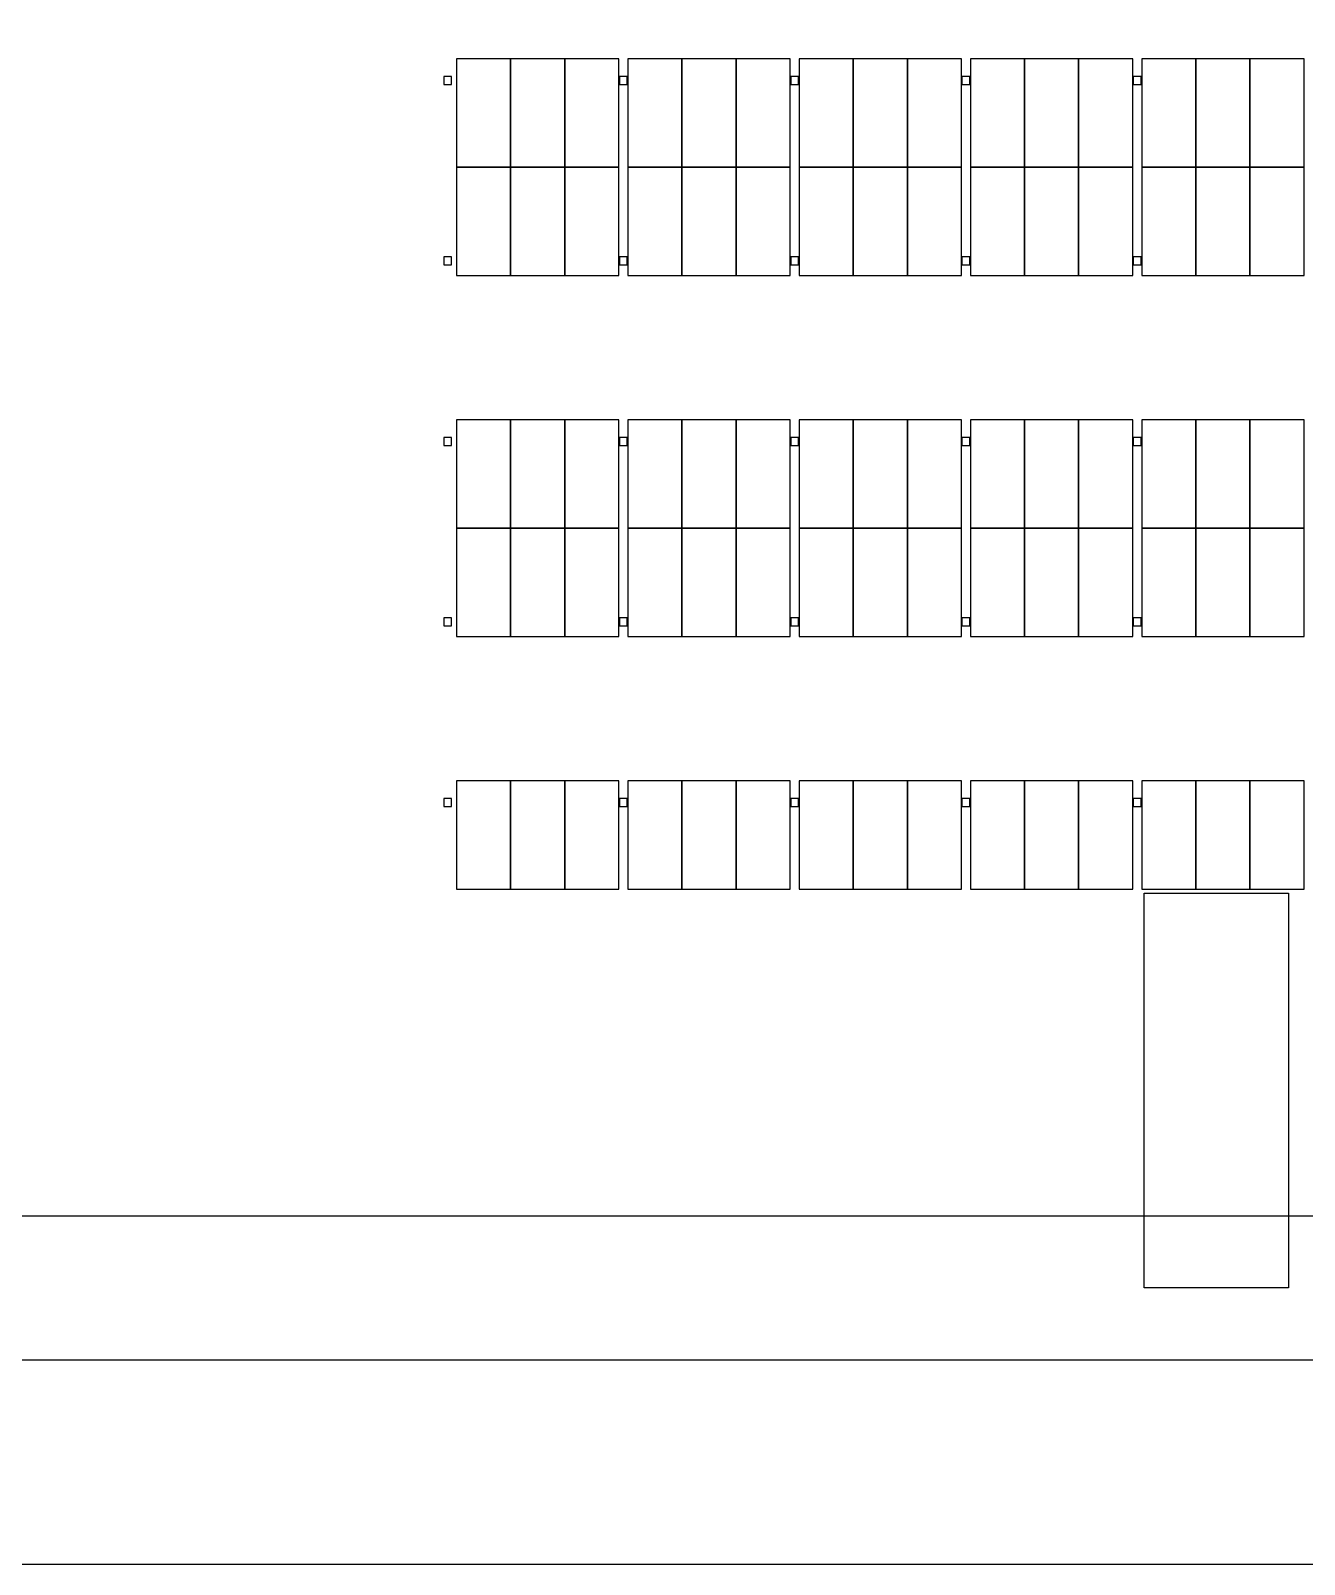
# Model space of a CAD drawing. Header units: metres. Extents: x 0 to 360, y -12 to 495.
# Drawn here: x 235.9 to 300.5, y 0 to 77.7 of the extents above; entities that cross this region are included whole.
import ezdxf

# ---------------------------------------------------------------- set-up
doc = ezdxf.new("R2010")
doc.units = ezdxf.units.M
for name, color, linetype in [('ASSUMED_BOUNDARY', 7, 'CONTINUOUS'), ('IFCCOLUMN', 7, 'CONTINUOUS'), ('PARKING_L1', 7, 'CONTINUOUS'), ('PARKING_L2', 7, 'CONTINUOUS'), ('PARKING_L3', 7, 'CONTINUOUS'), ('PARKING_L4', 7, 'CONTINUOUS'), ('PARKING_L5', 7, 'CONTINUOUS'), ('SITE_ROADS', 7, 'CONTINUOUS')]:
    doc.layers.add(name, color=color, linetype=linetype)

msp = doc.modelspace()

# ---------------------------------------------------------------- linework, layer by layer
at = {"layer": 'ASSUMED_BOUNDARY'}
msp.add_lwpolyline([(0, 0), (360, 0), (360, 495), (0, 495)], close=True, dxfattribs=at)
at = {"layer": 'IFCCOLUMN'}
for points in [[(256.85, 74.976), (257.25, 74.976), (257.25, 75.376), (256.85, 75.376)], [(256.85, 74.976), (257.25, 74.976), (257.25, 75.376), (256.85, 75.376)], [(256.85, 74.976), (257.25, 74.976), (257.25, 75.376), (256.85, 75.376)], [(256.85, 74.976), (257.25, 74.976), (257.25, 75.376), (256.85, 75.376)], [(265.7546, 74.976), (266.1546, 74.976), (266.1546, 75.376), (265.7546, 75.376)], [(265.7546, 74.976), (266.1546, 74.976), (266.1546, 75.376), (265.7546, 75.376)], [(265.7546, 74.976), (266.1546, 74.976), (266.1546, 75.376), (265.7546, 75.376)], [(265.7546, 74.976), (266.1546, 74.976), (266.1546, 75.376), (265.7546, 75.376)], [(274.4342, 74.976), (274.8342, 74.976), (274.8342, 75.376), (274.4342, 75.376)], [(274.4342, 74.976), (274.8342, 74.976), (274.8342, 75.376), (274.4342, 75.376)], [(274.4342, 74.976), (274.8342, 74.976), (274.8342, 75.376), (274.4342, 75.376)], [(274.4342, 74.976), (274.8342, 74.976), (274.8342, 75.376), (274.4342, 75.376)], [(283.1138, 74.976), (283.5138, 74.976), (283.5138, 75.376), (283.1138, 75.376)], [(283.1138, 74.976), (283.5138, 74.976), (283.5138, 75.376), (283.1138, 75.376)], [(283.1138, 74.976), (283.5138, 74.976), (283.5138, 75.376), (283.1138, 75.376)], [(283.1138, 74.976), (283.5138, 74.976), (283.5138, 75.376), (283.1138, 75.376)], [(291.7934, 74.976), (292.1934, 74.976), (292.1934, 75.376), (291.7934, 75.376)], [(291.7934, 74.976), (292.1934, 74.976), (292.1934, 75.376), (291.7934, 75.376)], [(291.7934, 74.976), (292.1934, 74.976), (292.1934, 75.376), (291.7934, 75.376)], [(291.7934, 74.976), (292.1934, 74.976), (292.1934, 75.376), (291.7934, 75.376)], [(256.85, 65.832), (257.25, 65.832), (257.25, 66.232), (256.85, 66.232)], [(256.85, 65.832), (257.25, 65.832), (257.25, 66.232), (256.85, 66.232)], [(256.85, 65.832), (257.25, 65.832), (257.25, 66.232), (256.85, 66.232)], [(256.85, 65.832), (257.25, 65.832), (257.25, 66.232), (256.85, 66.232)], [(265.7546, 65.832), (266.1546, 65.832), (266.1546, 66.232), (265.7546, 66.232)], [(265.7546, 65.832), (266.1546, 65.832), (266.1546, 66.232), (265.7546, 66.232)], [(265.7546, 65.832), (266.1546, 65.832), (266.1546, 66.232), (265.7546, 66.232)], [(265.7546, 65.832), (266.1546, 65.832), (266.1546, 66.232), (265.7546, 66.232)], [(274.4342, 65.832), (274.8342, 65.832), (274.8342, 66.232), (274.4342, 66.232)], [(274.4342, 65.832), (274.8342, 65.832), (274.8342, 66.232), (274.4342, 66.232)], [(274.4342, 65.832), (274.8342, 65.832), (274.8342, 66.232), (274.4342, 66.232)], [(274.4342, 65.832), (274.8342, 65.832), (274.8342, 66.232), (274.4342, 66.232)], [(283.1138, 65.832), (283.5138, 65.832), (283.5138, 66.232), (283.1138, 66.232)], [(283.1138, 65.832), (283.5138, 65.832), (283.5138, 66.232), (283.1138, 66.232)], [(283.1138, 65.832), (283.5138, 65.832), (283.5138, 66.232), (283.1138, 66.232)], [(283.1138, 65.832), (283.5138, 65.832), (283.5138, 66.232), (283.1138, 66.232)], [(291.7934, 65.832), (292.1934, 65.832), (292.1934, 66.232), (291.7934, 66.232)], [(291.7934, 65.832), (292.1934, 65.832), (292.1934, 66.232), (291.7934, 66.232)], [(291.7934, 65.832), (292.1934, 65.832), (292.1934, 66.232), (291.7934, 66.232)], [(291.7934, 65.832), (292.1934, 65.832), (292.1934, 66.232), (291.7934, 66.232)], [(256.85, 56.688), (257.25, 56.688), (257.25, 57.088), (256.85, 57.088)], [(256.85, 56.688), (257.25, 56.688), (257.25, 57.088), (256.85, 57.088)], [(256.85, 56.688), (257.25, 56.688), (257.25, 57.088), (256.85, 57.088)], [(256.85, 56.688), (257.25, 56.688), (257.25, 57.088), (256.85, 57.088)], [(265.7546, 56.688), (266.1546, 56.688), (266.1546, 57.088), (265.7546, 57.088)], [(265.7546, 56.688), (266.1546, 56.688), (266.1546, 57.088), (265.7546, 57.088)], [(265.7546, 56.688), (266.1546, 56.688), (266.1546, 57.088), (265.7546, 57.088)], [(265.7546, 56.688), (266.1546, 56.688), (266.1546, 57.088), (265.7546, 57.088)], [(274.4342, 56.688), (274.8342, 56.688), (274.8342, 57.088), (274.4342, 57.088)], [(274.4342, 56.688), (274.8342, 56.688), (274.8342, 57.088), (274.4342, 57.088)], [(274.4342, 56.688), (274.8342, 56.688), (274.8342, 57.088), (274.4342, 57.088)], [(274.4342, 56.688), (274.8342, 56.688), (274.8342, 57.088), (274.4342, 57.088)], [(283.1138, 56.688), (283.5138, 56.688), (283.5138, 57.088), (283.1138, 57.088)], [(283.1138, 56.688), (283.5138, 56.688), (283.5138, 57.088), (283.1138, 57.088)], [(283.1138, 56.688), (283.5138, 56.688), (283.5138, 57.088), (283.1138, 57.088)], [(283.1138, 56.688), (283.5138, 56.688), (283.5138, 57.088), (283.1138, 57.088)], [(291.7934, 56.688), (292.1934, 56.688), (292.1934, 57.088), (291.7934, 57.088)], [(291.7934, 56.688), (292.1934, 56.688), (292.1934, 57.088), (291.7934, 57.088)], [(291.7934, 56.688), (292.1934, 56.688), (292.1934, 57.088), (291.7934, 57.088)], [(291.7934, 56.688), (292.1934, 56.688), (292.1934, 57.088), (291.7934, 57.088)], [(256.85, 47.544), (257.25, 47.544), (257.25, 47.944), (256.85, 47.944)], [(256.85, 47.544), (257.25, 47.544), (257.25, 47.944), (256.85, 47.944)], [(256.85, 47.544), (257.25, 47.544), (257.25, 47.944), (256.85, 47.944)], [(256.85, 47.544), (257.25, 47.544), (257.25, 47.944), (256.85, 47.944)], [(265.7546, 47.544), (266.1546, 47.544), (266.1546, 47.944), (265.7546, 47.944)], [(265.7546, 47.544), (266.1546, 47.544), (266.1546, 47.944), (265.7546, 47.944)], [(265.7546, 47.544), (266.1546, 47.544), (266.1546, 47.944), (265.7546, 47.944)], [(265.7546, 47.544), (266.1546, 47.544), (266.1546, 47.944), (265.7546, 47.944)], [(274.4342, 47.544), (274.8342, 47.544), (274.8342, 47.944), (274.4342, 47.944)], [(274.4342, 47.544), (274.8342, 47.544), (274.8342, 47.944), (274.4342, 47.944)], [(274.4342, 47.544), (274.8342, 47.544), (274.8342, 47.944), (274.4342, 47.944)], [(274.4342, 47.544), (274.8342, 47.544), (274.8342, 47.944), (274.4342, 47.944)], [(283.1138, 47.544), (283.5138, 47.544), (283.5138, 47.944), (283.1138, 47.944)], [(283.1138, 47.544), (283.5138, 47.544), (283.5138, 47.944), (283.1138, 47.944)], [(283.1138, 47.544), (283.5138, 47.544), (283.5138, 47.944), (283.1138, 47.944)], [(283.1138, 47.544), (283.5138, 47.544), (283.5138, 47.944), (283.1138, 47.944)], [(291.7934, 47.544), (292.1934, 47.544), (292.1934, 47.944), (291.7934, 47.944)], [(291.7934, 47.544), (292.1934, 47.544), (292.1934, 47.944), (291.7934, 47.944)], [(291.7934, 47.544), (292.1934, 47.544), (292.1934, 47.944), (291.7934, 47.944)], [(291.7934, 47.544), (292.1934, 47.544), (292.1934, 47.944), (291.7934, 47.944)], [(256.85, 38.4), (257.25, 38.4), (257.25, 38.8), (256.85, 38.8)], [(256.85, 38.4), (257.25, 38.4), (257.25, 38.8), (256.85, 38.8)], [(256.85, 38.4), (257.25, 38.4), (257.25, 38.8), (256.85, 38.8)], [(256.85, 38.4), (257.25, 38.4), (257.25, 38.8), (256.85, 38.8)], [(265.7546, 38.4), (266.1546, 38.4), (266.1546, 38.8), (265.7546, 38.8)], [(265.7546, 38.4), (266.1546, 38.4), (266.1546, 38.8), (265.7546, 38.8)], [(265.7546, 38.4), (266.1546, 38.4), (266.1546, 38.8), (265.7546, 38.8)], [(265.7546, 38.4), (266.1546, 38.4), (266.1546, 38.8), (265.7546, 38.8)], [(274.4342, 38.4), (274.8342, 38.4), (274.8342, 38.8), (274.4342, 38.8)], [(274.4342, 38.4), (274.8342, 38.4), (274.8342, 38.8), (274.4342, 38.8)], [(274.4342, 38.4), (274.8342, 38.4), (274.8342, 38.8), (274.4342, 38.8)], [(274.4342, 38.4), (274.8342, 38.4), (274.8342, 38.8), (274.4342, 38.8)], [(283.1138, 38.4), (283.5138, 38.4), (283.5138, 38.8), (283.1138, 38.8)], [(283.1138, 38.4), (283.5138, 38.4), (283.5138, 38.8), (283.1138, 38.8)], [(283.1138, 38.4), (283.5138, 38.4), (283.5138, 38.8), (283.1138, 38.8)], [(283.1138, 38.4), (283.5138, 38.4), (283.5138, 38.8), (283.1138, 38.8)], [(291.7934, 38.4), (292.1934, 38.4), (292.1934, 38.8), (291.7934, 38.8)], [(291.7934, 38.4), (292.1934, 38.4), (292.1934, 38.8), (291.7934, 38.8)], [(291.7934, 38.4), (292.1934, 38.4), (292.1934, 38.8), (291.7934, 38.8)], [(291.7934, 38.4), (292.1934, 38.4), (292.1934, 38.8), (291.7934, 38.8)]]:
    msp.add_lwpolyline(points, close=True, dxfattribs=at)
at = {"layer": 'PARKING_L1'}
for points in [[(257.5, 70.776), (260.2432, 70.776), (260.2432, 76.2624), (257.5, 76.2624)], [(260.2432, 70.776), (262.9864, 70.776), (262.9864, 76.2624), (260.2432, 76.2624)], [(262.9864, 70.776), (265.7296, 70.776), (265.7296, 76.2624), (262.9864, 76.2624)], [(266.1796, 70.776), (268.9228, 70.776), (268.9228, 76.2624), (266.1796, 76.2624)], [(268.9228, 70.776), (271.666, 70.776), (271.666, 76.2624), (268.9228, 76.2624)], [(271.666, 70.776), (274.4092, 70.776), (274.4092, 76.2624), (271.666, 76.2624)], [(274.8592, 70.776), (277.6024, 70.776), (277.6024, 76.2624), (274.8592, 76.2624)], [(277.6024, 70.776), (280.3456, 70.776), (280.3456, 76.2624), (277.6024, 76.2624)], [(280.3456, 70.776), (283.0888, 70.776), (283.0888, 76.2624), (280.3456, 76.2624)], [(283.5388, 70.776), (286.282, 70.776), (286.282, 76.2624), (283.5388, 76.2624)], [(286.282, 70.776), (289.0252, 70.776), (289.0252, 76.2624), (286.282, 76.2624)], [(289.0252, 70.776), (291.7684, 70.776), (291.7684, 76.2624), (289.0252, 76.2624)], [(292.2184, 70.776), (294.9616, 70.776), (294.9616, 76.2624), (292.2184, 76.2624)], [(294.9616, 70.776), (297.7048, 70.776), (297.7048, 76.2624), (294.9616, 76.2624)], [(297.7048, 70.776), (300.448, 70.776), (300.448, 76.2624), (297.7048, 76.2624)], [(257.5, 65.2896), (260.2432, 65.2896), (260.2432, 70.776), (257.5, 70.776)], [(260.2432, 65.2896), (262.9864, 65.2896), (262.9864, 70.776), (260.2432, 70.776)], [(262.9864, 65.2896), (265.7296, 65.2896), (265.7296, 70.776), (262.9864, 70.776)], [(266.1796, 65.2896), (268.9228, 65.2896), (268.9228, 70.776), (266.1796, 70.776)], [(268.9228, 65.2896), (271.666, 65.2896), (271.666, 70.776), (268.9228, 70.776)], [(271.666, 65.2896), (274.4092, 65.2896), (274.4092, 70.776), (271.666, 70.776)], [(274.8592, 65.2896), (277.6024, 65.2896), (277.6024, 70.776), (274.8592, 70.776)], [(277.6024, 65.2896), (280.3456, 65.2896), (280.3456, 70.776), (277.6024, 70.776)], [(280.3456, 65.2896), (283.0888, 65.2896), (283.0888, 70.776), (280.3456, 70.776)], [(283.5388, 65.2896), (286.282, 65.2896), (286.282, 70.776), (283.5388, 70.776)], [(286.282, 65.2896), (289.0252, 65.2896), (289.0252, 70.776), (286.282, 70.776)], [(289.0252, 65.2896), (291.7684, 65.2896), (291.7684, 70.776), (289.0252, 70.776)], [(292.2184, 65.2896), (294.9616, 65.2896), (294.9616, 70.776), (292.2184, 70.776)], [(294.9616, 65.2896), (297.7048, 65.2896), (297.7048, 70.776), (294.9616, 70.776)], [(297.7048, 65.2896), (300.448, 65.2896), (300.448, 70.776), (297.7048, 70.776)], [(257.5, 52.488), (260.2432, 52.488), (260.2432, 57.9744), (257.5, 57.9744)], [(260.2432, 52.488), (262.9864, 52.488), (262.9864, 57.9744), (260.2432, 57.9744)], [(262.9864, 52.488), (265.7296, 52.488), (265.7296, 57.9744), (262.9864, 57.9744)], [(266.1796, 52.488), (268.9228, 52.488), (268.9228, 57.9744), (266.1796, 57.9744)], [(268.9228, 52.488), (271.666, 52.488), (271.666, 57.9744), (268.9228, 57.9744)], [(271.666, 52.488), (274.4092, 52.488), (274.4092, 57.9744), (271.666, 57.9744)], [(274.8592, 52.488), (277.6024, 52.488), (277.6024, 57.9744), (274.8592, 57.9744)], [(277.6024, 52.488), (280.3456, 52.488), (280.3456, 57.9744), (277.6024, 57.9744)], [(280.3456, 52.488), (283.0888, 52.488), (283.0888, 57.9744), (280.3456, 57.9744)], [(283.5388, 52.488), (286.282, 52.488), (286.282, 57.9744), (283.5388, 57.9744)], [(286.282, 52.488), (289.0252, 52.488), (289.0252, 57.9744), (286.282, 57.9744)], [(289.0252, 52.488), (291.7684, 52.488), (291.7684, 57.9744), (289.0252, 57.9744)], [(292.2184, 52.488), (294.9616, 52.488), (294.9616, 57.9744), (292.2184, 57.9744)], [(294.9616, 52.488), (297.7048, 52.488), (297.7048, 57.9744), (294.9616, 57.9744)], [(297.7048, 52.488), (300.448, 52.488), (300.448, 57.9744), (297.7048, 57.9744)], [(257.5, 47.0016), (260.2432, 47.0016), (260.2432, 52.488), (257.5, 52.488)], [(260.2432, 47.0016), (262.9864, 47.0016), (262.9864, 52.488), (260.2432, 52.488)], [(262.9864, 47.0016), (265.7296, 47.0016), (265.7296, 52.488), (262.9864, 52.488)], [(266.1796, 47.0016), (268.9228, 47.0016), (268.9228, 52.488), (266.1796, 52.488)], [(268.9228, 47.0016), (271.666, 47.0016), (271.666, 52.488), (268.9228, 52.488)], [(271.666, 47.0016), (274.4092, 47.0016), (274.4092, 52.488), (271.666, 52.488)], [(274.8592, 47.0016), (277.6024, 47.0016), (277.6024, 52.488), (274.8592, 52.488)], [(277.6024, 47.0016), (280.3456, 47.0016), (280.3456, 52.488), (277.6024, 52.488)], [(280.3456, 47.0016), (283.0888, 47.0016), (283.0888, 52.488), (280.3456, 52.488)], [(283.5388, 47.0016), (286.282, 47.0016), (286.282, 52.488), (283.5388, 52.488)], [(286.282, 47.0016), (289.0252, 47.0016), (289.0252, 52.488), (286.282, 52.488)], [(289.0252, 47.0016), (291.7684, 47.0016), (291.7684, 52.488), (289.0252, 52.488)], [(292.2184, 47.0016), (294.9616, 47.0016), (294.9616, 52.488), (292.2184, 52.488)], [(294.9616, 47.0016), (297.7048, 47.0016), (297.7048, 52.488), (294.9616, 52.488)], [(297.7048, 47.0016), (300.448, 47.0016), (300.448, 52.488), (297.7048, 52.488)], [(257.5, 34.2), (260.2432, 34.2), (260.2432, 39.6864), (257.5, 39.6864)], [(260.2432, 34.2), (262.9864, 34.2), (262.9864, 39.6864), (260.2432, 39.6864)], [(262.9864, 34.2), (265.7296, 34.2), (265.7296, 39.6864), (262.9864, 39.6864)], [(266.1796, 34.2), (268.9228, 34.2), (268.9228, 39.6864), (266.1796, 39.6864)], [(268.9228, 34.2), (271.666, 34.2), (271.666, 39.6864), (268.9228, 39.6864)], [(271.666, 34.2), (274.4092, 34.2), (274.4092, 39.6864), (271.666, 39.6864)], [(274.8592, 34.2), (277.6024, 34.2), (277.6024, 39.6864), (274.8592, 39.6864)], [(277.6024, 34.2), (280.3456, 34.2), (280.3456, 39.6864), (277.6024, 39.6864)], [(280.3456, 34.2), (283.0888, 34.2), (283.0888, 39.6864), (280.3456, 39.6864)], [(283.5388, 34.2), (286.282, 34.2), (286.282, 39.6864), (283.5388, 39.6864)], [(286.282, 34.2), (289.0252, 34.2), (289.0252, 39.6864), (286.282, 39.6864)], [(289.0252, 34.2), (291.7684, 34.2), (291.7684, 39.6864), (289.0252, 39.6864)], [(292.2184, 34.2), (294.9616, 34.2), (294.9616, 39.6864), (292.2184, 39.6864)], [(294.9616, 34.2), (297.7048, 34.2), (297.7048, 39.6864), (294.9616, 39.6864)], [(297.7048, 34.2), (300.448, 34.2), (300.448, 39.6864), (297.7048, 39.6864)]]:
    msp.add_lwpolyline(points, close=True, dxfattribs=at)
at = {"layer": 'PARKING_L2'}
for points in [[(257.5, 70.776), (260.2432, 70.776), (260.2432, 76.2624), (257.5, 76.2624)], [(260.2432, 70.776), (262.9864, 70.776), (262.9864, 76.2624), (260.2432, 76.2624)], [(262.9864, 70.776), (265.7296, 70.776), (265.7296, 76.2624), (262.9864, 76.2624)], [(266.1796, 70.776), (268.9228, 70.776), (268.9228, 76.2624), (266.1796, 76.2624)], [(268.9228, 70.776), (271.666, 70.776), (271.666, 76.2624), (268.9228, 76.2624)], [(271.666, 70.776), (274.4092, 70.776), (274.4092, 76.2624), (271.666, 76.2624)], [(274.8592, 70.776), (277.6024, 70.776), (277.6024, 76.2624), (274.8592, 76.2624)], [(277.6024, 70.776), (280.3456, 70.776), (280.3456, 76.2624), (277.6024, 76.2624)], [(280.3456, 70.776), (283.0888, 70.776), (283.0888, 76.2624), (280.3456, 76.2624)], [(283.5388, 70.776), (286.282, 70.776), (286.282, 76.2624), (283.5388, 76.2624)], [(286.282, 70.776), (289.0252, 70.776), (289.0252, 76.2624), (286.282, 76.2624)], [(289.0252, 70.776), (291.7684, 70.776), (291.7684, 76.2624), (289.0252, 76.2624)], [(292.2184, 70.776), (294.9616, 70.776), (294.9616, 76.2624), (292.2184, 76.2624)], [(294.9616, 70.776), (297.7048, 70.776), (297.7048, 76.2624), (294.9616, 76.2624)], [(297.7048, 70.776), (300.448, 70.776), (300.448, 76.2624), (297.7048, 76.2624)], [(257.5, 65.2896), (260.2432, 65.2896), (260.2432, 70.776), (257.5, 70.776)], [(260.2432, 65.2896), (262.9864, 65.2896), (262.9864, 70.776), (260.2432, 70.776)], [(262.9864, 65.2896), (265.7296, 65.2896), (265.7296, 70.776), (262.9864, 70.776)], [(266.1796, 65.2896), (268.9228, 65.2896), (268.9228, 70.776), (266.1796, 70.776)], [(268.9228, 65.2896), (271.666, 65.2896), (271.666, 70.776), (268.9228, 70.776)], [(271.666, 65.2896), (274.4092, 65.2896), (274.4092, 70.776), (271.666, 70.776)], [(274.8592, 65.2896), (277.6024, 65.2896), (277.6024, 70.776), (274.8592, 70.776)], [(277.6024, 65.2896), (280.3456, 65.2896), (280.3456, 70.776), (277.6024, 70.776)], [(280.3456, 65.2896), (283.0888, 65.2896), (283.0888, 70.776), (280.3456, 70.776)], [(283.5388, 65.2896), (286.282, 65.2896), (286.282, 70.776), (283.5388, 70.776)], [(286.282, 65.2896), (289.0252, 65.2896), (289.0252, 70.776), (286.282, 70.776)], [(289.0252, 65.2896), (291.7684, 65.2896), (291.7684, 70.776), (289.0252, 70.776)], [(292.2184, 65.2896), (294.9616, 65.2896), (294.9616, 70.776), (292.2184, 70.776)], [(294.9616, 65.2896), (297.7048, 65.2896), (297.7048, 70.776), (294.9616, 70.776)], [(297.7048, 65.2896), (300.448, 65.2896), (300.448, 70.776), (297.7048, 70.776)], [(257.5, 52.488), (260.2432, 52.488), (260.2432, 57.9744), (257.5, 57.9744)], [(260.2432, 52.488), (262.9864, 52.488), (262.9864, 57.9744), (260.2432, 57.9744)], [(262.9864, 52.488), (265.7296, 52.488), (265.7296, 57.9744), (262.9864, 57.9744)], [(266.1796, 52.488), (268.9228, 52.488), (268.9228, 57.9744), (266.1796, 57.9744)], [(268.9228, 52.488), (271.666, 52.488), (271.666, 57.9744), (268.9228, 57.9744)], [(271.666, 52.488), (274.4092, 52.488), (274.4092, 57.9744), (271.666, 57.9744)], [(274.8592, 52.488), (277.6024, 52.488), (277.6024, 57.9744), (274.8592, 57.9744)], [(277.6024, 52.488), (280.3456, 52.488), (280.3456, 57.9744), (277.6024, 57.9744)], [(280.3456, 52.488), (283.0888, 52.488), (283.0888, 57.9744), (280.3456, 57.9744)], [(283.5388, 52.488), (286.282, 52.488), (286.282, 57.9744), (283.5388, 57.9744)], [(286.282, 52.488), (289.0252, 52.488), (289.0252, 57.9744), (286.282, 57.9744)], [(289.0252, 52.488), (291.7684, 52.488), (291.7684, 57.9744), (289.0252, 57.9744)], [(292.2184, 52.488), (294.9616, 52.488), (294.9616, 57.9744), (292.2184, 57.9744)], [(294.9616, 52.488), (297.7048, 52.488), (297.7048, 57.9744), (294.9616, 57.9744)], [(297.7048, 52.488), (300.448, 52.488), (300.448, 57.9744), (297.7048, 57.9744)], [(257.5, 47.0016), (260.2432, 47.0016), (260.2432, 52.488), (257.5, 52.488)], [(260.2432, 47.0016), (262.9864, 47.0016), (262.9864, 52.488), (260.2432, 52.488)], [(262.9864, 47.0016), (265.7296, 47.0016), (265.7296, 52.488), (262.9864, 52.488)], [(266.1796, 47.0016), (268.9228, 47.0016), (268.9228, 52.488), (266.1796, 52.488)], [(268.9228, 47.0016), (271.666, 47.0016), (271.666, 52.488), (268.9228, 52.488)], [(271.666, 47.0016), (274.4092, 47.0016), (274.4092, 52.488), (271.666, 52.488)], [(274.8592, 47.0016), (277.6024, 47.0016), (277.6024, 52.488), (274.8592, 52.488)], [(277.6024, 47.0016), (280.3456, 47.0016), (280.3456, 52.488), (277.6024, 52.488)], [(280.3456, 47.0016), (283.0888, 47.0016), (283.0888, 52.488), (280.3456, 52.488)], [(283.5388, 47.0016), (286.282, 47.0016), (286.282, 52.488), (283.5388, 52.488)], [(286.282, 47.0016), (289.0252, 47.0016), (289.0252, 52.488), (286.282, 52.488)], [(289.0252, 47.0016), (291.7684, 47.0016), (291.7684, 52.488), (289.0252, 52.488)], [(292.2184, 47.0016), (294.9616, 47.0016), (294.9616, 52.488), (292.2184, 52.488)], [(294.9616, 47.0016), (297.7048, 47.0016), (297.7048, 52.488), (294.9616, 52.488)], [(297.7048, 47.0016), (300.448, 47.0016), (300.448, 52.488), (297.7048, 52.488)], [(257.5, 34.2), (260.2432, 34.2), (260.2432, 39.6864), (257.5, 39.6864)], [(260.2432, 34.2), (262.9864, 34.2), (262.9864, 39.6864), (260.2432, 39.6864)], [(262.9864, 34.2), (265.7296, 34.2), (265.7296, 39.6864), (262.9864, 39.6864)], [(266.1796, 34.2), (268.9228, 34.2), (268.9228, 39.6864), (266.1796, 39.6864)], [(268.9228, 34.2), (271.666, 34.2), (271.666, 39.6864), (268.9228, 39.6864)], [(271.666, 34.2), (274.4092, 34.2), (274.4092, 39.6864), (271.666, 39.6864)], [(274.8592, 34.2), (277.6024, 34.2), (277.6024, 39.6864), (274.8592, 39.6864)], [(277.6024, 34.2), (280.3456, 34.2), (280.3456, 39.6864), (277.6024, 39.6864)], [(280.3456, 34.2), (283.0888, 34.2), (283.0888, 39.6864), (280.3456, 39.6864)], [(283.5388, 34.2), (286.282, 34.2), (286.282, 39.6864), (283.5388, 39.6864)], [(286.282, 34.2), (289.0252, 34.2), (289.0252, 39.6864), (286.282, 39.6864)], [(289.0252, 34.2), (291.7684, 34.2), (291.7684, 39.6864), (289.0252, 39.6864)], [(292.2184, 34.2), (294.9616, 34.2), (294.9616, 39.6864), (292.2184, 39.6864)], [(294.9616, 34.2), (297.7048, 34.2), (297.7048, 39.6864), (294.9616, 39.6864)], [(297.7048, 34.2), (300.448, 34.2), (300.448, 39.6864), (297.7048, 39.6864)]]:
    msp.add_lwpolyline(points, close=True, dxfattribs=at)
at = {"layer": 'PARKING_L3'}
for points in [[(257.5, 70.776), (260.2432, 70.776), (260.2432, 76.2624), (257.5, 76.2624)], [(260.2432, 70.776), (262.9864, 70.776), (262.9864, 76.2624), (260.2432, 76.2624)], [(262.9864, 70.776), (265.7296, 70.776), (265.7296, 76.2624), (262.9864, 76.2624)], [(266.1796, 70.776), (268.9228, 70.776), (268.9228, 76.2624), (266.1796, 76.2624)], [(268.9228, 70.776), (271.666, 70.776), (271.666, 76.2624), (268.9228, 76.2624)], [(271.666, 70.776), (274.4092, 70.776), (274.4092, 76.2624), (271.666, 76.2624)], [(274.8592, 70.776), (277.6024, 70.776), (277.6024, 76.2624), (274.8592, 76.2624)], [(277.6024, 70.776), (280.3456, 70.776), (280.3456, 76.2624), (277.6024, 76.2624)], [(280.3456, 70.776), (283.0888, 70.776), (283.0888, 76.2624), (280.3456, 76.2624)], [(283.5388, 70.776), (286.282, 70.776), (286.282, 76.2624), (283.5388, 76.2624)], [(286.282, 70.776), (289.0252, 70.776), (289.0252, 76.2624), (286.282, 76.2624)], [(289.0252, 70.776), (291.7684, 70.776), (291.7684, 76.2624), (289.0252, 76.2624)], [(292.2184, 70.776), (294.9616, 70.776), (294.9616, 76.2624), (292.2184, 76.2624)], [(294.9616, 70.776), (297.7048, 70.776), (297.7048, 76.2624), (294.9616, 76.2624)], [(297.7048, 70.776), (300.448, 70.776), (300.448, 76.2624), (297.7048, 76.2624)], [(257.5, 65.2896), (260.2432, 65.2896), (260.2432, 70.776), (257.5, 70.776)], [(260.2432, 65.2896), (262.9864, 65.2896), (262.9864, 70.776), (260.2432, 70.776)], [(262.9864, 65.2896), (265.7296, 65.2896), (265.7296, 70.776), (262.9864, 70.776)], [(266.1796, 65.2896), (268.9228, 65.2896), (268.9228, 70.776), (266.1796, 70.776)], [(268.9228, 65.2896), (271.666, 65.2896), (271.666, 70.776), (268.9228, 70.776)], [(271.666, 65.2896), (274.4092, 65.2896), (274.4092, 70.776), (271.666, 70.776)], [(274.8592, 65.2896), (277.6024, 65.2896), (277.6024, 70.776), (274.8592, 70.776)], [(277.6024, 65.2896), (280.3456, 65.2896), (280.3456, 70.776), (277.6024, 70.776)], [(280.3456, 65.2896), (283.0888, 65.2896), (283.0888, 70.776), (280.3456, 70.776)], [(283.5388, 65.2896), (286.282, 65.2896), (286.282, 70.776), (283.5388, 70.776)], [(286.282, 65.2896), (289.0252, 65.2896), (289.0252, 70.776), (286.282, 70.776)], [(289.0252, 65.2896), (291.7684, 65.2896), (291.7684, 70.776), (289.0252, 70.776)], [(292.2184, 65.2896), (294.9616, 65.2896), (294.9616, 70.776), (292.2184, 70.776)], [(294.9616, 65.2896), (297.7048, 65.2896), (297.7048, 70.776), (294.9616, 70.776)], [(297.7048, 65.2896), (300.448, 65.2896), (300.448, 70.776), (297.7048, 70.776)], [(257.5, 52.488), (260.2432, 52.488), (260.2432, 57.9744), (257.5, 57.9744)], [(260.2432, 52.488), (262.9864, 52.488), (262.9864, 57.9744), (260.2432, 57.9744)], [(262.9864, 52.488), (265.7296, 52.488), (265.7296, 57.9744), (262.9864, 57.9744)], [(266.1796, 52.488), (268.9228, 52.488), (268.9228, 57.9744), (266.1796, 57.9744)], [(268.9228, 52.488), (271.666, 52.488), (271.666, 57.9744), (268.9228, 57.9744)], [(271.666, 52.488), (274.4092, 52.488), (274.4092, 57.9744), (271.666, 57.9744)], [(274.8592, 52.488), (277.6024, 52.488), (277.6024, 57.9744), (274.8592, 57.9744)], [(277.6024, 52.488), (280.3456, 52.488), (280.3456, 57.9744), (277.6024, 57.9744)], [(280.3456, 52.488), (283.0888, 52.488), (283.0888, 57.9744), (280.3456, 57.9744)], [(283.5388, 52.488), (286.282, 52.488), (286.282, 57.9744), (283.5388, 57.9744)], [(286.282, 52.488), (289.0252, 52.488), (289.0252, 57.9744), (286.282, 57.9744)], [(289.0252, 52.488), (291.7684, 52.488), (291.7684, 57.9744), (289.0252, 57.9744)], [(292.2184, 52.488), (294.9616, 52.488), (294.9616, 57.9744), (292.2184, 57.9744)], [(294.9616, 52.488), (297.7048, 52.488), (297.7048, 57.9744), (294.9616, 57.9744)], [(297.7048, 52.488), (300.448, 52.488), (300.448, 57.9744), (297.7048, 57.9744)], [(257.5, 47.0016), (260.2432, 47.0016), (260.2432, 52.488), (257.5, 52.488)], [(260.2432, 47.0016), (262.9864, 47.0016), (262.9864, 52.488), (260.2432, 52.488)], [(262.9864, 47.0016), (265.7296, 47.0016), (265.7296, 52.488), (262.9864, 52.488)], [(266.1796, 47.0016), (268.9228, 47.0016), (268.9228, 52.488), (266.1796, 52.488)], [(268.9228, 47.0016), (271.666, 47.0016), (271.666, 52.488), (268.9228, 52.488)], [(271.666, 47.0016), (274.4092, 47.0016), (274.4092, 52.488), (271.666, 52.488)], [(274.8592, 47.0016), (277.6024, 47.0016), (277.6024, 52.488), (274.8592, 52.488)], [(277.6024, 47.0016), (280.3456, 47.0016), (280.3456, 52.488), (277.6024, 52.488)], [(280.3456, 47.0016), (283.0888, 47.0016), (283.0888, 52.488), (280.3456, 52.488)], [(283.5388, 47.0016), (286.282, 47.0016), (286.282, 52.488), (283.5388, 52.488)], [(286.282, 47.0016), (289.0252, 47.0016), (289.0252, 52.488), (286.282, 52.488)], [(289.0252, 47.0016), (291.7684, 47.0016), (291.7684, 52.488), (289.0252, 52.488)], [(292.2184, 47.0016), (294.9616, 47.0016), (294.9616, 52.488), (292.2184, 52.488)], [(294.9616, 47.0016), (297.7048, 47.0016), (297.7048, 52.488), (294.9616, 52.488)], [(297.7048, 47.0016), (300.448, 47.0016), (300.448, 52.488), (297.7048, 52.488)], [(257.5, 34.2), (260.2432, 34.2), (260.2432, 39.6864), (257.5, 39.6864)], [(260.2432, 34.2), (262.9864, 34.2), (262.9864, 39.6864), (260.2432, 39.6864)], [(262.9864, 34.2), (265.7296, 34.2), (265.7296, 39.6864), (262.9864, 39.6864)], [(266.1796, 34.2), (268.9228, 34.2), (268.9228, 39.6864), (266.1796, 39.6864)], [(268.9228, 34.2), (271.666, 34.2), (271.666, 39.6864), (268.9228, 39.6864)], [(271.666, 34.2), (274.4092, 34.2), (274.4092, 39.6864), (271.666, 39.6864)], [(274.8592, 34.2), (277.6024, 34.2), (277.6024, 39.6864), (274.8592, 39.6864)], [(277.6024, 34.2), (280.3456, 34.2), (280.3456, 39.6864), (277.6024, 39.6864)], [(280.3456, 34.2), (283.0888, 34.2), (283.0888, 39.6864), (280.3456, 39.6864)], [(283.5388, 34.2), (286.282, 34.2), (286.282, 39.6864), (283.5388, 39.6864)], [(286.282, 34.2), (289.0252, 34.2), (289.0252, 39.6864), (286.282, 39.6864)], [(289.0252, 34.2), (291.7684, 34.2), (291.7684, 39.6864), (289.0252, 39.6864)], [(292.2184, 34.2), (294.9616, 34.2), (294.9616, 39.6864), (292.2184, 39.6864)], [(294.9616, 34.2), (297.7048, 34.2), (297.7048, 39.6864), (294.9616, 39.6864)], [(297.7048, 34.2), (300.448, 34.2), (300.448, 39.6864), (297.7048, 39.6864)]]:
    msp.add_lwpolyline(points, close=True, dxfattribs=at)
at = {"layer": 'PARKING_L4'}
for points in [[(257.5, 70.776), (260.2432, 70.776), (260.2432, 76.2624), (257.5, 76.2624)], [(260.2432, 70.776), (262.9864, 70.776), (262.9864, 76.2624), (260.2432, 76.2624)], [(262.9864, 70.776), (265.7296, 70.776), (265.7296, 76.2624), (262.9864, 76.2624)], [(266.1796, 70.776), (268.9228, 70.776), (268.9228, 76.2624), (266.1796, 76.2624)], [(268.9228, 70.776), (271.666, 70.776), (271.666, 76.2624), (268.9228, 76.2624)], [(271.666, 70.776), (274.4092, 70.776), (274.4092, 76.2624), (271.666, 76.2624)], [(274.8592, 70.776), (277.6024, 70.776), (277.6024, 76.2624), (274.8592, 76.2624)], [(277.6024, 70.776), (280.3456, 70.776), (280.3456, 76.2624), (277.6024, 76.2624)], [(280.3456, 70.776), (283.0888, 70.776), (283.0888, 76.2624), (280.3456, 76.2624)], [(283.5388, 70.776), (286.282, 70.776), (286.282, 76.2624), (283.5388, 76.2624)], [(286.282, 70.776), (289.0252, 70.776), (289.0252, 76.2624), (286.282, 76.2624)], [(289.0252, 70.776), (291.7684, 70.776), (291.7684, 76.2624), (289.0252, 76.2624)], [(292.2184, 70.776), (294.9616, 70.776), (294.9616, 76.2624), (292.2184, 76.2624)], [(294.9616, 70.776), (297.7048, 70.776), (297.7048, 76.2624), (294.9616, 76.2624)], [(297.7048, 70.776), (300.448, 70.776), (300.448, 76.2624), (297.7048, 76.2624)], [(257.5, 65.2896), (260.2432, 65.2896), (260.2432, 70.776), (257.5, 70.776)], [(260.2432, 65.2896), (262.9864, 65.2896), (262.9864, 70.776), (260.2432, 70.776)], [(262.9864, 65.2896), (265.7296, 65.2896), (265.7296, 70.776), (262.9864, 70.776)], [(266.1796, 65.2896), (268.9228, 65.2896), (268.9228, 70.776), (266.1796, 70.776)], [(268.9228, 65.2896), (271.666, 65.2896), (271.666, 70.776), (268.9228, 70.776)], [(271.666, 65.2896), (274.4092, 65.2896), (274.4092, 70.776), (271.666, 70.776)], [(274.8592, 65.2896), (277.6024, 65.2896), (277.6024, 70.776), (274.8592, 70.776)], [(277.6024, 65.2896), (280.3456, 65.2896), (280.3456, 70.776), (277.6024, 70.776)], [(280.3456, 65.2896), (283.0888, 65.2896), (283.0888, 70.776), (280.3456, 70.776)], [(283.5388, 65.2896), (286.282, 65.2896), (286.282, 70.776), (283.5388, 70.776)], [(286.282, 65.2896), (289.0252, 65.2896), (289.0252, 70.776), (286.282, 70.776)], [(289.0252, 65.2896), (291.7684, 65.2896), (291.7684, 70.776), (289.0252, 70.776)], [(292.2184, 65.2896), (294.9616, 65.2896), (294.9616, 70.776), (292.2184, 70.776)], [(294.9616, 65.2896), (297.7048, 65.2896), (297.7048, 70.776), (294.9616, 70.776)], [(297.7048, 65.2896), (300.448, 65.2896), (300.448, 70.776), (297.7048, 70.776)], [(257.5, 52.488), (260.2432, 52.488), (260.2432, 57.9744), (257.5, 57.9744)], [(260.2432, 52.488), (262.9864, 52.488), (262.9864, 57.9744), (260.2432, 57.9744)], [(262.9864, 52.488), (265.7296, 52.488), (265.7296, 57.9744), (262.9864, 57.9744)], [(266.1796, 52.488), (268.9228, 52.488), (268.9228, 57.9744), (266.1796, 57.9744)], [(268.9228, 52.488), (271.666, 52.488), (271.666, 57.9744), (268.9228, 57.9744)], [(271.666, 52.488), (274.4092, 52.488), (274.4092, 57.9744), (271.666, 57.9744)], [(274.8592, 52.488), (277.6024, 52.488), (277.6024, 57.9744), (274.8592, 57.9744)], [(277.6024, 52.488), (280.3456, 52.488), (280.3456, 57.9744), (277.6024, 57.9744)], [(280.3456, 52.488), (283.0888, 52.488), (283.0888, 57.9744), (280.3456, 57.9744)], [(283.5388, 52.488), (286.282, 52.488), (286.282, 57.9744), (283.5388, 57.9744)], [(286.282, 52.488), (289.0252, 52.488), (289.0252, 57.9744), (286.282, 57.9744)], [(289.0252, 52.488), (291.7684, 52.488), (291.7684, 57.9744), (289.0252, 57.9744)], [(292.2184, 52.488), (294.9616, 52.488), (294.9616, 57.9744), (292.2184, 57.9744)], [(294.9616, 52.488), (297.7048, 52.488), (297.7048, 57.9744), (294.9616, 57.9744)], [(297.7048, 52.488), (300.448, 52.488), (300.448, 57.9744), (297.7048, 57.9744)], [(257.5, 47.0016), (260.2432, 47.0016), (260.2432, 52.488), (257.5, 52.488)], [(260.2432, 47.0016), (262.9864, 47.0016), (262.9864, 52.488), (260.2432, 52.488)], [(262.9864, 47.0016), (265.7296, 47.0016), (265.7296, 52.488), (262.9864, 52.488)], [(266.1796, 47.0016), (268.9228, 47.0016), (268.9228, 52.488), (266.1796, 52.488)], [(268.9228, 47.0016), (271.666, 47.0016), (271.666, 52.488), (268.9228, 52.488)], [(271.666, 47.0016), (274.4092, 47.0016), (274.4092, 52.488), (271.666, 52.488)], [(274.8592, 47.0016), (277.6024, 47.0016), (277.6024, 52.488), (274.8592, 52.488)], [(277.6024, 47.0016), (280.3456, 47.0016), (280.3456, 52.488), (277.6024, 52.488)], [(280.3456, 47.0016), (283.0888, 47.0016), (283.0888, 52.488), (280.3456, 52.488)], [(283.5388, 47.0016), (286.282, 47.0016), (286.282, 52.488), (283.5388, 52.488)], [(286.282, 47.0016), (289.0252, 47.0016), (289.0252, 52.488), (286.282, 52.488)], [(289.0252, 47.0016), (291.7684, 47.0016), (291.7684, 52.488), (289.0252, 52.488)], [(292.2184, 47.0016), (294.9616, 47.0016), (294.9616, 52.488), (292.2184, 52.488)], [(294.9616, 47.0016), (297.7048, 47.0016), (297.7048, 52.488), (294.9616, 52.488)], [(297.7048, 47.0016), (300.448, 47.0016), (300.448, 52.488), (297.7048, 52.488)], [(257.5, 34.2), (260.2432, 34.2), (260.2432, 39.6864), (257.5, 39.6864)], [(260.2432, 34.2), (262.9864, 34.2), (262.9864, 39.6864), (260.2432, 39.6864)], [(262.9864, 34.2), (265.7296, 34.2), (265.7296, 39.6864), (262.9864, 39.6864)], [(266.1796, 34.2), (268.9228, 34.2), (268.9228, 39.6864), (266.1796, 39.6864)], [(268.9228, 34.2), (271.666, 34.2), (271.666, 39.6864), (268.9228, 39.6864)], [(271.666, 34.2), (274.4092, 34.2), (274.4092, 39.6864), (271.666, 39.6864)], [(274.8592, 34.2), (277.6024, 34.2), (277.6024, 39.6864), (274.8592, 39.6864)], [(277.6024, 34.2), (280.3456, 34.2), (280.3456, 39.6864), (277.6024, 39.6864)], [(280.3456, 34.2), (283.0888, 34.2), (283.0888, 39.6864), (280.3456, 39.6864)], [(283.5388, 34.2), (286.282, 34.2), (286.282, 39.6864), (283.5388, 39.6864)], [(286.282, 34.2), (289.0252, 34.2), (289.0252, 39.6864), (286.282, 39.6864)], [(289.0252, 34.2), (291.7684, 34.2), (291.7684, 39.6864), (289.0252, 39.6864)], [(292.2184, 34.2), (294.9616, 34.2), (294.9616, 39.6864), (292.2184, 39.6864)], [(294.9616, 34.2), (297.7048, 34.2), (297.7048, 39.6864), (294.9616, 39.6864)], [(297.7048, 34.2), (300.448, 34.2), (300.448, 39.6864), (297.7048, 39.6864)]]:
    msp.add_lwpolyline(points, close=True, dxfattribs=at)
at = {"layer": 'PARKING_L5'}
for points in [[(257.5, 70.776), (260.2432, 70.776), (260.2432, 76.2624), (257.5, 76.2624)], [(260.2432, 70.776), (262.9864, 70.776), (262.9864, 76.2624), (260.2432, 76.2624)], [(262.9864, 70.776), (265.7296, 70.776), (265.7296, 76.2624), (262.9864, 76.2624)], [(266.1796, 70.776), (268.9228, 70.776), (268.9228, 76.2624), (266.1796, 76.2624)], [(268.9228, 70.776), (271.666, 70.776), (271.666, 76.2624), (268.9228, 76.2624)], [(271.666, 70.776), (274.4092, 70.776), (274.4092, 76.2624), (271.666, 76.2624)], [(274.8592, 70.776), (277.6024, 70.776), (277.6024, 76.2624), (274.8592, 76.2624)], [(277.6024, 70.776), (280.3456, 70.776), (280.3456, 76.2624), (277.6024, 76.2624)], [(280.3456, 70.776), (283.0888, 70.776), (283.0888, 76.2624), (280.3456, 76.2624)], [(283.5388, 70.776), (286.282, 70.776), (286.282, 76.2624), (283.5388, 76.2624)], [(286.282, 70.776), (289.0252, 70.776), (289.0252, 76.2624), (286.282, 76.2624)], [(289.0252, 70.776), (291.7684, 70.776), (291.7684, 76.2624), (289.0252, 76.2624)], [(292.2184, 70.776), (294.9616, 70.776), (294.9616, 76.2624), (292.2184, 76.2624)], [(294.9616, 70.776), (297.7048, 70.776), (297.7048, 76.2624), (294.9616, 76.2624)], [(297.7048, 70.776), (300.448, 70.776), (300.448, 76.2624), (297.7048, 76.2624)], [(257.5, 65.2896), (260.2432, 65.2896), (260.2432, 70.776), (257.5, 70.776)], [(260.2432, 65.2896), (262.9864, 65.2896), (262.9864, 70.776), (260.2432, 70.776)], [(262.9864, 65.2896), (265.7296, 65.2896), (265.7296, 70.776), (262.9864, 70.776)], [(266.1796, 65.2896), (268.9228, 65.2896), (268.9228, 70.776), (266.1796, 70.776)], [(268.9228, 65.2896), (271.666, 65.2896), (271.666, 70.776), (268.9228, 70.776)], [(271.666, 65.2896), (274.4092, 65.2896), (274.4092, 70.776), (271.666, 70.776)], [(274.8592, 65.2896), (277.6024, 65.2896), (277.6024, 70.776), (274.8592, 70.776)], [(277.6024, 65.2896), (280.3456, 65.2896), (280.3456, 70.776), (277.6024, 70.776)], [(280.3456, 65.2896), (283.0888, 65.2896), (283.0888, 70.776), (280.3456, 70.776)], [(283.5388, 65.2896), (286.282, 65.2896), (286.282, 70.776), (283.5388, 70.776)], [(286.282, 65.2896), (289.0252, 65.2896), (289.0252, 70.776), (286.282, 70.776)], [(289.0252, 65.2896), (291.7684, 65.2896), (291.7684, 70.776), (289.0252, 70.776)], [(292.2184, 65.2896), (294.9616, 65.2896), (294.9616, 70.776), (292.2184, 70.776)], [(294.9616, 65.2896), (297.7048, 65.2896), (297.7048, 70.776), (294.9616, 70.776)], [(297.7048, 65.2896), (300.448, 65.2896), (300.448, 70.776), (297.7048, 70.776)], [(257.5, 52.488), (260.2432, 52.488), (260.2432, 57.9744), (257.5, 57.9744)], [(260.2432, 52.488), (262.9864, 52.488), (262.9864, 57.9744), (260.2432, 57.9744)], [(262.9864, 52.488), (265.7296, 52.488), (265.7296, 57.9744), (262.9864, 57.9744)], [(266.1796, 52.488), (268.9228, 52.488), (268.9228, 57.9744), (266.1796, 57.9744)], [(268.9228, 52.488), (271.666, 52.488), (271.666, 57.9744), (268.9228, 57.9744)], [(271.666, 52.488), (274.4092, 52.488), (274.4092, 57.9744), (271.666, 57.9744)], [(274.8592, 52.488), (277.6024, 52.488), (277.6024, 57.9744), (274.8592, 57.9744)], [(277.6024, 52.488), (280.3456, 52.488), (280.3456, 57.9744), (277.6024, 57.9744)], [(280.3456, 52.488), (283.0888, 52.488), (283.0888, 57.9744), (280.3456, 57.9744)], [(283.5388, 52.488), (286.282, 52.488), (286.282, 57.9744), (283.5388, 57.9744)], [(286.282, 52.488), (289.0252, 52.488), (289.0252, 57.9744), (286.282, 57.9744)], [(289.0252, 52.488), (291.7684, 52.488), (291.7684, 57.9744), (289.0252, 57.9744)], [(292.2184, 52.488), (294.9616, 52.488), (294.9616, 57.9744), (292.2184, 57.9744)], [(294.9616, 52.488), (297.7048, 52.488), (297.7048, 57.9744), (294.9616, 57.9744)], [(297.7048, 52.488), (300.448, 52.488), (300.448, 57.9744), (297.7048, 57.9744)], [(257.5, 47.0016), (260.2432, 47.0016), (260.2432, 52.488), (257.5, 52.488)], [(260.2432, 47.0016), (262.9864, 47.0016), (262.9864, 52.488), (260.2432, 52.488)], [(262.9864, 47.0016), (265.7296, 47.0016), (265.7296, 52.488), (262.9864, 52.488)], [(266.1796, 47.0016), (268.9228, 47.0016), (268.9228, 52.488), (266.1796, 52.488)], [(268.9228, 47.0016), (271.666, 47.0016), (271.666, 52.488), (268.9228, 52.488)], [(271.666, 47.0016), (274.4092, 47.0016), (274.4092, 52.488), (271.666, 52.488)], [(274.8592, 47.0016), (277.6024, 47.0016), (277.6024, 52.488), (274.8592, 52.488)], [(277.6024, 47.0016), (280.3456, 47.0016), (280.3456, 52.488), (277.6024, 52.488)], [(280.3456, 47.0016), (283.0888, 47.0016), (283.0888, 52.488), (280.3456, 52.488)], [(283.5388, 47.0016), (286.282, 47.0016), (286.282, 52.488), (283.5388, 52.488)], [(286.282, 47.0016), (289.0252, 47.0016), (289.0252, 52.488), (286.282, 52.488)], [(289.0252, 47.0016), (291.7684, 47.0016), (291.7684, 52.488), (289.0252, 52.488)], [(292.2184, 47.0016), (294.9616, 47.0016), (294.9616, 52.488), (292.2184, 52.488)], [(294.9616, 47.0016), (297.7048, 47.0016), (297.7048, 52.488), (294.9616, 52.488)], [(297.7048, 47.0016), (300.448, 47.0016), (300.448, 52.488), (297.7048, 52.488)], [(257.5, 34.2), (260.2432, 34.2), (260.2432, 39.6864), (257.5, 39.6864)], [(260.2432, 34.2), (262.9864, 34.2), (262.9864, 39.6864), (260.2432, 39.6864)], [(262.9864, 34.2), (265.7296, 34.2), (265.7296, 39.6864), (262.9864, 39.6864)], [(266.1796, 34.2), (268.9228, 34.2), (268.9228, 39.6864), (266.1796, 39.6864)], [(268.9228, 34.2), (271.666, 34.2), (271.666, 39.6864), (268.9228, 39.6864)], [(271.666, 34.2), (274.4092, 34.2), (274.4092, 39.6864), (271.666, 39.6864)], [(274.8592, 34.2), (277.6024, 34.2), (277.6024, 39.6864), (274.8592, 39.6864)], [(277.6024, 34.2), (280.3456, 34.2), (280.3456, 39.6864), (277.6024, 39.6864)], [(280.3456, 34.2), (283.0888, 34.2), (283.0888, 39.6864), (280.3456, 39.6864)], [(283.5388, 34.2), (286.282, 34.2), (286.282, 39.6864), (283.5388, 39.6864)], [(286.282, 34.2), (289.0252, 34.2), (289.0252, 39.6864), (286.282, 39.6864)], [(289.0252, 34.2), (291.7684, 34.2), (291.7684, 39.6864), (289.0252, 39.6864)], [(292.2184, 34.2), (294.9616, 34.2), (294.9616, 39.6864), (292.2184, 39.6864)], [(294.9616, 34.2), (297.7048, 34.2), (297.7048, 39.6864), (294.9616, 39.6864)], [(297.7048, 34.2), (300.448, 34.2), (300.448, 39.6864), (297.7048, 39.6864)]]:
    msp.add_lwpolyline(points, close=True, dxfattribs=at)
at = {"layer": 'SITE_ROADS'}
for points in [[(292.3424, 14), (292.3424, 34), (299.6576, 34), (299.6576, 14)], [(0, 17.6576), (360, 17.6576), (360, 10.3424), (0, 10.3424)]]:
    msp.add_lwpolyline(points, close=True, dxfattribs=at)

doc.saveas('drawing.dxf')
